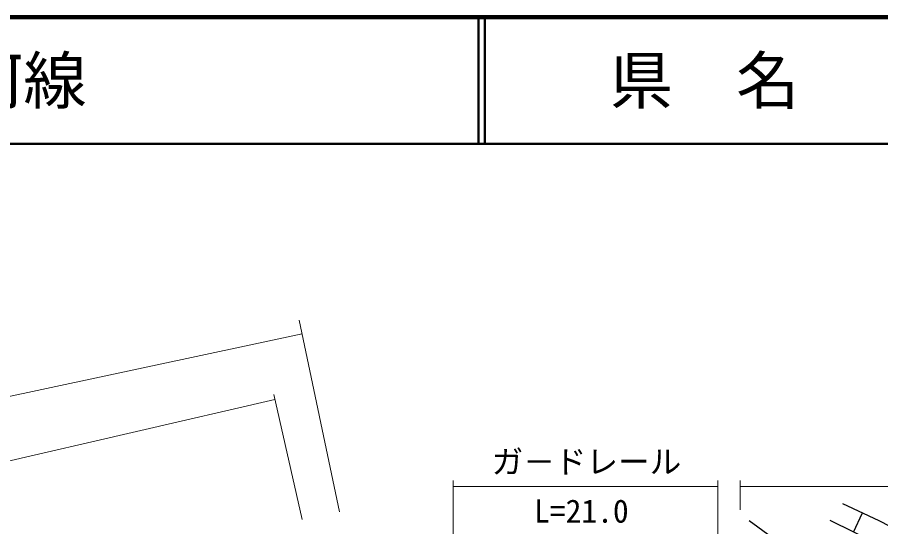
# Model space of a CAD drawing. Units: millimetres, scale not verified. Extents: x 40000 to 680000, y 20000 to 380000.
# Drawn here: x 261258 to 329567, y 339745 to 380000 of the extents above; entities that cross this region are included whole.
import ezdxf
from ezdxf.enums import TextEntityAlignment as Align

# ---------------------------------------------------------------- set-up
doc = ezdxf.new("R2010")
doc.units = ezdxf.units.MM
doc.header["$LTSCALE"] = 1000
for name, color, linetype, lineweight in [('M-BGD', 7, 'Continuous', 25), ('M-STR-HTXT', 7, 'Continuous', 13), ('M-TTL', 2, 'Continuous', 140), ('M-TTL-LINE', 7, 'Continuous', 50)]:
    doc.layers.add(name, color=color, linetype=linetype, lineweight=lineweight)
doc.layers.add('M-TTL-TXT', color=7, linetype='Continuous')
doc.styles.add('ＭＳ ゴシック', font='')
doc.styles.get('ＭＳ ゴシック').set_extended_font_data('MS Gothic')

msp = doc.modelspace()

# ---------------------------------------------------------------- linework, layer by layer
at = {"layer": 'M-BGD'}
for p, q in [((326541, 341571), (329425, 340227)), ((319156, 340227), (323728, 336936)), ((329249, 338422), (325557, 340227)), ((327403, 339325), (328130, 340831)), ((329425, 340227), (336312, 336682))]:
    msp.add_line(p, q, dxfattribs=at)
at = {"layer": 'M-STR-HTXT'}
for p, q in [((283561, 356076), (286754, 340929)), ((136410, 323533), (283791, 354984)), ((171735, 324333), (281635, 349807)), ((281547, 350190), (283809, 340309)), ((295755, 339155), (295755, 343409)), ((295755, 342913), (316689, 342913)), ((316689, 343409), (316689, 339155)), ((318450, 341076), (318450, 343409)), ((318450, 342913), (472173, 342913))]:
    msp.add_line(p, q, dxfattribs=at)
at = {"layer": 'M-TTL'}
msp.add_line((680000, 380000), (40000, 380000), dxfattribs=at)
at = {"layer": 'M-TTL-LINE'}
for p, q in [((297750, 380000), (297750, 370000)), ((298250, 380000), (298250, 370000)), ((40000, 370000), (680000, 370000))]:
    msp.add_line(p, q, dxfattribs=at)

# ---------------------------------------------------------------- texts
at = {"layer": 'M-STR-HTXT', "style": 'ＭＳ ゴシック'}
for s, p in [('ガ－ドレール', (298785, 343410)), ('L=21.0', (302145, 339516))]:
    msp.add_text(s, height=1833, dxfattribs=at).set_placement(p, align=Align.BOTTOM_LEFT)
at = {"layer": 'M-TTL-TXT', "style": 'ＭＳ ゴシック'}
msp.add_text('主要地方道岩国玖珂線', height=3666, dxfattribs=at).set_placement((216734, 375000), align=Align.MIDDLE_LEFT)
msp.add_text('県\u3000名', height=3666, dxfattribs=at).set_placement((315625, 375000), align=Align.MIDDLE_CENTER)

doc.saveas('drawing.dxf')
